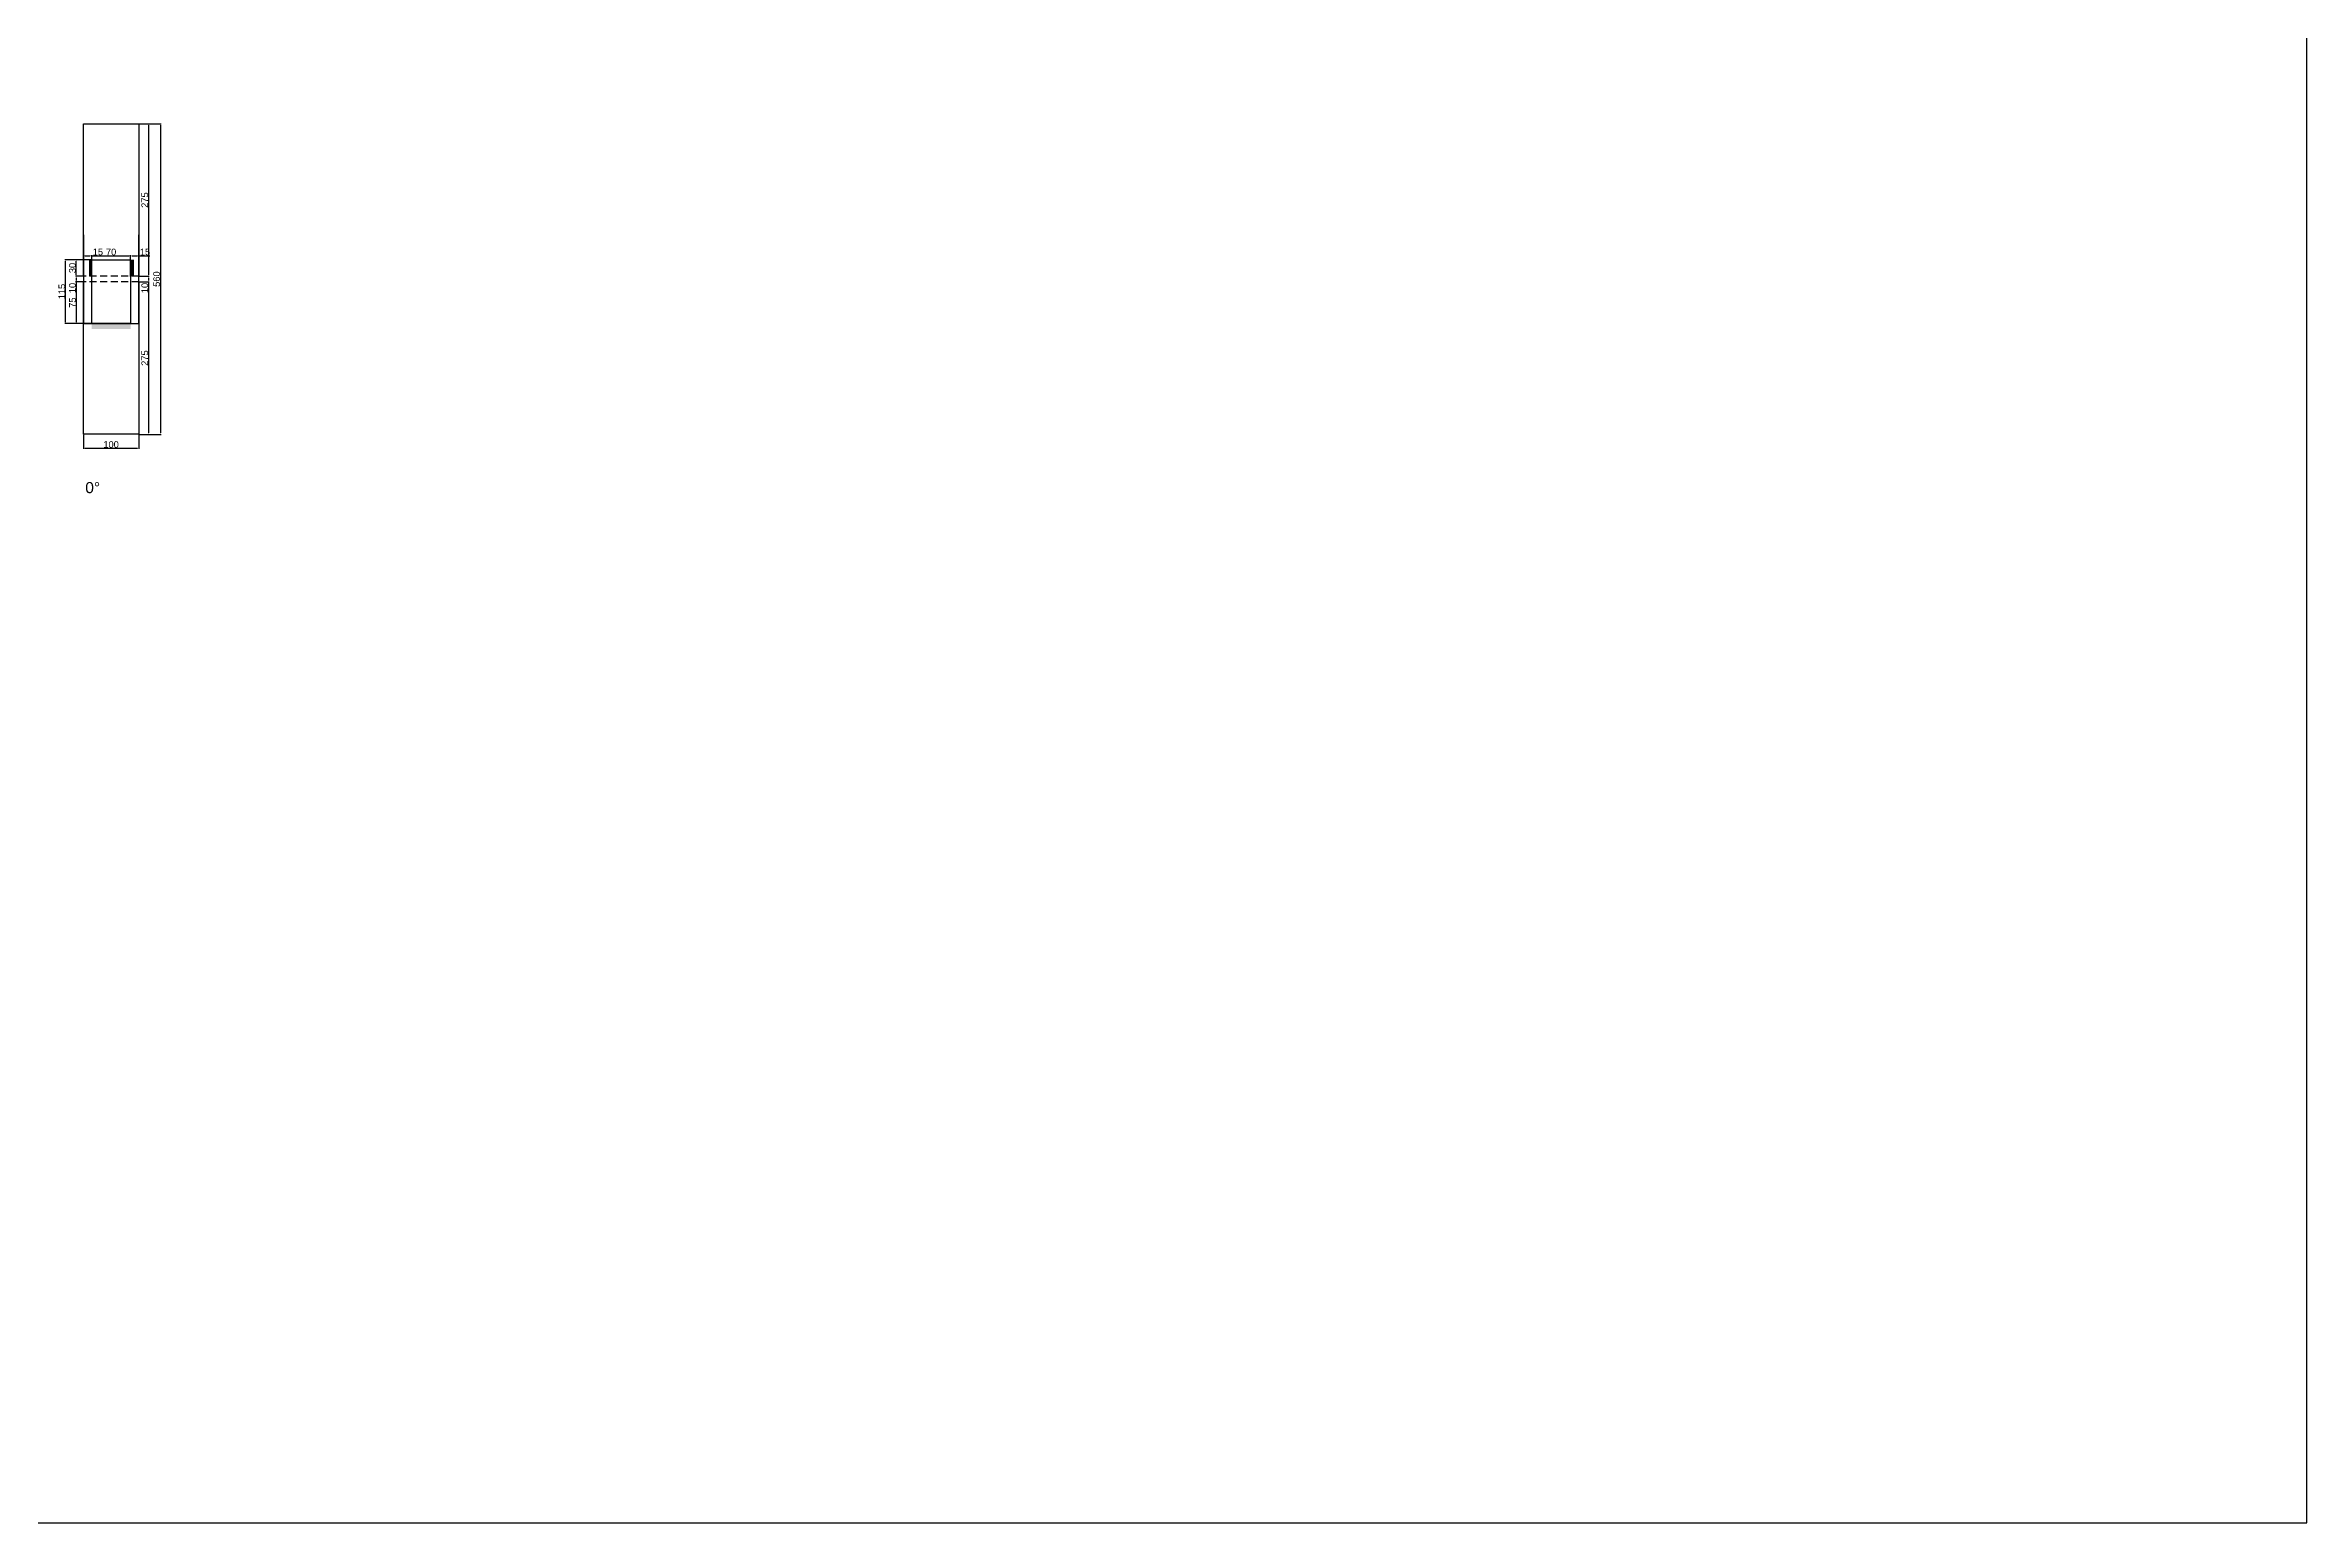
# Model space of a CAD drawing. Header units: millimetres. Extents: x 1455 to 24185, y -7314 to 4772.
# Drawn here: x 20104 to 24185, y -7314 to -4649 of the extents above; entities that cross this region are included whole.
import ezdxf

# ---------------------------------------------------------------- set-up
doc = ezdxf.new("R2010")
doc.units = ezdxf.units.MM
doc.linetypes.add('DASHED', pattern=[19.05, 12.7, -6.35])
doc.layers.add('焊缝', color=250, linetype='Continuous')
doc.styles.get("Standard").update_dxf_attribs({"font": 'arial.ttf'})
doc.dimstyles.new('ISO-25-JHF', dxfattribs={"dimtxt": 12, "dimasz": 2.5, "dimexe": 1.25, "dimexo": 0.625, "dimtad": 1, "dimtxsty": 'Standard', "dimcen": 2.5, "dimadec": 0, "dimazin": 0, "dimtfac": 1, "dimtmove": 0, "dimatfit": 3, "dimfxl": 1, "dimarcsym": 0})

# ---------------------------------------------------------------- blocks, each defined once
blk = doc.blocks.new('*D2651')
at = {"color": 0, "lineweight": -2, "transparency": 16777216}
for p, q in [((20273.8, -4790.9), (20291.9, -4790.9)), ((20290.6, -4793.4), (20290.6, -5063.4)), ((20273.8, -5065.9), (20291.9, -5065.9))]:
    blk.add_line(p, q, dxfattribs=at)
at = {"color": 0, "transparency": 16777216}
for points in [[(20290.2, -4793.4), (20291, -4793.4), (20290.6, -4790.9)], [(20290.2, -5063.4), (20291, -5063.4), (20290.6, -5065.9)]]:
    blk.add_solid(points, dxfattribs=at)
at = {"layer": 'Defpoints', "color": 0, "transparency": 16777216}
for p in [(20273.1, -4790.9), (20273.1, -5065.9), (20290.6, -5065.9)]:
    blk.add_point(p, dxfattribs=at)
at = {"color": 0, "transparency": 16777216, "insert": (20283.9, -4928.4), "char_height": 12, "attachment_point": 5, "rotation": 90}
blk.add_mtext('275', dxfattribs=at)
blk = doc.blocks.new('*D2652')
at = {"color": 0, "lineweight": -2, "transparency": 16777216}
for p, q in [((20273.8, -5065.9), (20291.9, -5065.9)), ((20273.8, -5075.9), (20291.9, -5075.9)), ((20290.6, -5068.4), (20290.6, -5073.4)), ((20290.6, -5075.9), (20290.6, -5095.7))]:
    blk.add_line(p, q, dxfattribs=at)
at = {"color": 0, "transparency": 16777216}
for points in [[(20290.2, -5068.4), (20291, -5068.4), (20290.6, -5065.9)], [(20290.2, -5073.4), (20291, -5073.4), (20290.6, -5075.9)]]:
    blk.add_solid(points, dxfattribs=at)
at = {"layer": 'Defpoints', "color": 0, "transparency": 16777216}
for p in [(20273.1, -5065.9), (20273.1, -5075.9), (20290.6, -5075.9)]:
    blk.add_point(p, dxfattribs=at)
at = {"color": 0, "transparency": 16777216, "insert": (20283.9, -5087), "char_height": 12, "attachment_point": 5, "rotation": 90}
blk.add_mtext('10', dxfattribs=at)
blk = doc.blocks.new('*D2653')
at = {"color": 0, "lineweight": -2, "transparency": 16777216}
for p, q in [((20273.8, -5075.9), (20291.9, -5075.9)), ((20290.6, -5078.4), (20290.6, -5348.4)), ((20273.8, -5350.9), (20291.9, -5350.9))]:
    blk.add_line(p, q, dxfattribs=at)
at = {"color": 0, "transparency": 16777216}
for points in [[(20290.2, -5078.4), (20291, -5078.4), (20290.6, -5075.9)], [(20290.2, -5348.4), (20291, -5348.4), (20290.6, -5350.9)]]:
    blk.add_solid(points, dxfattribs=at)
at = {"layer": 'Defpoints', "color": 0, "transparency": 16777216}
for p in [(20273.1, -5075.9), (20273.1, -5350.9), (20290.6, -5350.9)]:
    blk.add_point(p, dxfattribs=at)
at = {"color": 0, "transparency": 16777216, "insert": (20283.9, -5213.4), "char_height": 12, "attachment_point": 5, "rotation": 90}
blk.add_mtext('275', dxfattribs=at)
blk = doc.blocks.new('*D2223')
at = {"color": 0, "lineweight": -2, "transparency": 16777216}
for p, q in [((20273.8, -4790.9), (20313.3, -4790.9)), ((20312.1, -4793.4), (20312.1, -5348.4)), ((20273.8, -5350.9), (20313.3, -5350.9))]:
    blk.add_line(p, q, dxfattribs=at)
at = {"color": 0, "transparency": 16777216}
for points in [[(20311.7, -4793.4), (20312.5, -4793.4), (20312.1, -4790.9)], [(20311.7, -5348.4), (20312.5, -5348.4), (20312.1, -5350.9)]]:
    blk.add_solid(points, dxfattribs=at)
at = {"layer": 'Defpoints', "color": 0, "transparency": 16777216}
for p in [(20273.1, -4790.9), (20273.1, -5350.9), (20312.1, -5350.9)]:
    blk.add_point(p, dxfattribs=at)
at = {"color": 0, "transparency": 16777216, "insert": (20305.3, -5070.9), "char_height": 12, "attachment_point": 5, "rotation": 90}
blk.add_mtext('560', dxfattribs=at)
blk = doc.blocks.new('*D2661')
at = {"color": 0, "lineweight": -2, "transparency": 16777216}
for p, q in [((20187.5, -5035.9), (20139.7, -5035.9)), ((20141, -5148.4), (20141, -5038.4)), ((20187.5, -5150.9), (20139.7, -5150.9))]:
    blk.add_line(p, q, dxfattribs=at)
at = {"color": 0, "transparency": 16777216}
for points in [[(20140.6, -5038.4), (20141.4, -5038.4), (20141, -5035.9)], [(20140.6, -5148.4), (20141.4, -5148.4), (20141, -5150.9)]]:
    blk.add_solid(points, dxfattribs=at)
at = {"layer": 'Defpoints', "color": 0, "transparency": 16777216}
for p in [(20141, -5035.9), (20188.1, -5035.9), (20188.1, -5150.9)]:
    blk.add_point(p, dxfattribs=at)
at = {"color": 0, "transparency": 16777216, "insert": (20134.2, -5093.4), "char_height": 12, "attachment_point": 5, "rotation": 90}
blk.add_mtext('115', dxfattribs=at)
blk = doc.blocks.new('*D2225')
at = {"color": 0, "lineweight": -2, "transparency": 16777216}
for p, q in [((20172.5, -5035.9), (20158.9, -5035.9)), ((20160.2, -5063.4), (20160.2, -5038.4)), ((20172.5, -5065.9), (20158.9, -5065.9))]:
    blk.add_line(p, q, dxfattribs=at)
at = {"color": 0, "transparency": 16777216}
for points in [[(20159.8, -5038.4), (20160.6, -5038.4), (20160.2, -5035.9)], [(20159.8, -5063.4), (20160.6, -5063.4), (20160.2, -5065.9)]]:
    blk.add_solid(points, dxfattribs=at)
at = {"layer": 'Defpoints', "color": 0, "transparency": 16777216}
for p in [(20160.2, -5035.9), (20173.1, -5035.9), (20173.1, -5065.9)]:
    blk.add_point(p, dxfattribs=at)
at = {"color": 0, "transparency": 16777216, "insert": (20153.4, -5050.9), "char_height": 12, "attachment_point": 5, "rotation": 90}
blk.add_mtext('30', dxfattribs=at)
blk = doc.blocks.new('*D2226')
at = {"color": 0, "lineweight": -2, "transparency": 16777216}
for p, q in [((20173.1, -5035.3), (20173.1, -5027.5)), ((20175.6, -5028.7), (20185.6, -5028.7)), ((20188.1, -5035.3), (20188.1, -5027.5)), ((20188.1, -5028.7), (20208, -5028.7))]:
    blk.add_line(p, q, dxfattribs=at)
at = {"color": 0, "transparency": 16777216}
for points in [[(20175.6, -5028.3), (20175.6, -5029.1), (20173.1, -5028.7)], [(20185.6, -5028.3), (20185.6, -5029.1), (20188.1, -5028.7)]]:
    blk.add_solid(points, dxfattribs=at)
at = {"layer": 'Defpoints', "color": 0, "transparency": 16777216}
for p in [(20173.1, -5035.9), (20188.1, -5028.7), (20188.1, -5035.9)]:
    blk.add_point(p, dxfattribs=at)
at = {"color": 0, "transparency": 16777216, "insert": (20199.3, -5022), "char_height": 12, "attachment_point": 5}
blk.add_mtext('15', dxfattribs=at)
blk = doc.blocks.new('*D2227')
at = {"color": 0, "lineweight": -2, "transparency": 16777216}
for p, q in [((20188.1, -5035.3), (20188.1, -5027.5)), ((20190.6, -5028.7), (20255.6, -5028.7)), ((20258.1, -5035.3), (20258.1, -5027.5))]:
    blk.add_line(p, q, dxfattribs=at)
at = {"color": 0, "transparency": 16777216}
for points in [[(20190.6, -5028.3), (20190.6, -5029.1), (20188.1, -5028.7)], [(20255.6, -5028.3), (20255.6, -5029.1), (20258.1, -5028.7)]]:
    blk.add_solid(points, dxfattribs=at)
at = {"layer": 'Defpoints', "color": 0, "transparency": 16777216}
for p in [(20188.1, -5035.9), (20258.1, -5028.7), (20258.1, -5035.9)]:
    blk.add_point(p, dxfattribs=at)
at = {"color": 0, "transparency": 16777216, "insert": (20223.1, -5022), "char_height": 12, "attachment_point": 5}
blk.add_mtext('70', dxfattribs=at)
blk = doc.blocks.new('*D2662')
at = {"color": 0, "lineweight": -2, "transparency": 16777216}
for p, q in [((20258.1, -5035.3), (20258.1, -5027.5)), ((20260.6, -5028.7), (20270.6, -5028.7)), ((20273.1, -5035.3), (20273.1, -5027.5)), ((20273.1, -5028.7), (20293, -5028.7))]:
    blk.add_line(p, q, dxfattribs=at)
at = {"color": 0, "transparency": 16777216}
for points in [[(20260.6, -5028.3), (20260.6, -5029.1), (20258.1, -5028.7)], [(20270.6, -5028.3), (20270.6, -5029.1), (20273.1, -5028.7)]]:
    blk.add_solid(points, dxfattribs=at)
at = {"layer": 'Defpoints', "color": 0, "transparency": 16777216}
for p in [(20258.1, -5035.9), (20273.1, -5028.7), (20273.1, -5035.9)]:
    blk.add_point(p, dxfattribs=at)
at = {"color": 0, "transparency": 16777216, "insert": (20284.3, -5022), "char_height": 12, "attachment_point": 5}
blk.add_mtext('15', dxfattribs=at)
blk = doc.blocks.new('*D2663')
at = {"color": 0, "lineweight": -2, "transparency": 16777216}
for p, q in [((20172.5, -5065.9), (20158.9, -5065.9)), ((20172.5, -5075.9), (20158.9, -5075.9)), ((20160.2, -5068.4), (20160.2, -5073.4)), ((20160.2, -5075.9), (20160.2, -5095.7))]:
    blk.add_line(p, q, dxfattribs=at)
at = {"color": 0, "transparency": 16777216}
for points in [[(20159.8, -5068.4), (20160.6, -5068.4), (20160.2, -5065.9)], [(20159.8, -5073.4), (20160.6, -5073.4), (20160.2, -5075.9)]]:
    blk.add_solid(points, dxfattribs=at)
at = {"layer": 'Defpoints', "color": 0, "transparency": 16777216}
for p in [(20160.2, -5075.9), (20173.1, -5065.9), (20173.1, -5075.9)]:
    blk.add_point(p, dxfattribs=at)
at = {"color": 0, "transparency": 16777216, "insert": (20153.4, -5087), "char_height": 12, "attachment_point": 5, "rotation": 90}
blk.add_mtext('10', dxfattribs=at)
blk = doc.blocks.new('*D2228')
at = {"color": 0, "lineweight": -2, "transparency": 16777216}
for p, q in [((20172.5, -5075.9), (20158.9, -5075.9)), ((20160.2, -5078.4), (20160.2, -5148.4)), ((20172.5, -5150.9), (20158.9, -5150.9))]:
    blk.add_line(p, q, dxfattribs=at)
at = {"color": 0, "transparency": 16777216}
for points in [[(20159.8, -5078.4), (20160.6, -5078.4), (20160.2, -5075.9)], [(20159.8, -5148.4), (20160.6, -5148.4), (20160.2, -5150.9)]]:
    blk.add_solid(points, dxfattribs=at)
at = {"layer": 'Defpoints', "color": 0, "transparency": 16777216}
for p in [(20173.1, -5075.9), (20160.2, -5150.9), (20173.1, -5150.9)]:
    blk.add_point(p, dxfattribs=at)
at = {"color": 0, "transparency": 16777216, "insert": (20153.5, -5113.4), "char_height": 12, "attachment_point": 5, "rotation": 90}
blk.add_mtext('75', dxfattribs=at)
blk = doc.blocks.new('*D2795')
at = {"color": 0, "lineweight": -2, "transparency": 16777216}
for p, q in [((20173.1, -5351.5), (20173.1, -5377.3)), ((20175.6, -5376.1), (20270.6, -5376.1)), ((20273.1, -5351.5), (20273.1, -5377.3))]:
    blk.add_line(p, q, dxfattribs=at)
at = {"color": 0, "transparency": 16777216}
for points in [[(20175.6, -5375.7), (20175.6, -5376.5), (20173.1, -5376.1)], [(20270.6, -5375.7), (20270.6, -5376.5), (20273.1, -5376.1)]]:
    blk.add_solid(points, dxfattribs=at)
at = {"layer": 'Defpoints', "color": 0, "transparency": 16777216}
for p in [(20173.1, -5350.9), (20273.1, -5350.9), (20273.1, -5376.1)]:
    blk.add_point(p, dxfattribs=at)
at = {"color": 0, "transparency": 16777216, "insert": (20223.1, -5369.3), "char_height": 12, "attachment_point": 5}
blk.add_mtext('100', dxfattribs=at)

msp = doc.modelspace()

# ---------------------------------------------------------------- hatches: boundary and pattern name
at = {"layer": '焊缝'}
h = msp.add_hatch(color=250, dxfattribs=at)
h.dxf.hatch_style = 1
h.paths.add_polyline_path([(20188.14, -5035.948), (20183.14, -5035.948), (20183.14, -5065.948), (20188.14, -5065.948)])
h = msp.add_hatch(color=250, dxfattribs=at)
h.dxf.hatch_style = 1
h.paths.add_polyline_path([(20258.14, -5035.948), (20263.14, -5035.969), (20263.14, -5065.948), (20258.14, -5065.948)])
h = msp.add_hatch(color=250, dxfattribs=at)
h.dxf.hatch_style = 1
h.paths.add_polyline_path([(20188.14, -5160.948), (20188.14, -5150.948), (20258.14, -5150.948), (20258.14, -5160.948)])

# ---------------------------------------------------------------- linework, layer by layer
for p, q in [((24184.578, -7313.996), (24184.578, -1984.26)), ((20173.14, -4790.884), (20273.14, -4790.884)), ((20173.14, -5065.884), (20173.14, -4790.884)), ((20273.14, -4790.884), (20273.14, -5065.884)), ((20173.14, -4990.884), (20173.14, -5150.884)), ((20273.14, -5150.884), (20273.14, -4990.884)), ((20188.14, -5035.884), (20258.14, -5035.884)), ((20188.14, -5150.884), (20188.14, -5035.884)), ((20188.14, -5035.884), (20258.14, -5035.884)), ((20258.14, -5035.884), (20258.14, -5150.884)), ((20173.14, -5350.884), (20173.14, -5075.884)), ((20273.14, -5075.884), (20273.14, -5350.884)), ((20173.14, -5150.884), (20273.14, -5150.884)), ((20258.14, -5150.884), (20188.14, -5150.884)), ((20273.14, -5350.884), (20173.14, -5350.884)), ((14772.062, -7313.996), (24184.578, -7313.996))]:
    msp.add_line(p, q)
at = {"linetype": 'DASHED'}
for p, q in [((20273.14, -5065.884), (20173.14, -5065.884)), ((20273.14, -5075.884), (20173.14, -5075.884))]:
    msp.add_line(p, q, dxfattribs=at)
at = {"layer": '焊缝'}
for p, q in [((20188.14, -5065.948), (20188.14, -5035.948)), ((20258.14, -5065.948), (20258.14, -5035.948)), ((20263.14, -5035.969), (20263.14, -5065.948)), ((20173.14, -5150.948), (20273.14, -5150.948))]:
    msp.add_line(p, q, dxfattribs=at)

# ---------------------------------------------------------------- texts
at = {"insert": (20176.546, -5436.99), "char_height": 20, "attachment_point": 1}
msp.add_mtext_dynamic_manual_height_columns('0° ', width=70.10425, gutter_width=12.5, heights=[0], dxfattribs=at)

# ---------------------------------------------------------------- dimensions: what is measured, and where the dimension line sits
for p1, p2, distance, picture, middle in [((20273.14, -4790.884), (20273.14, -5065.884), 17.478, '*D2651', (20283.867, -4928.384)), ((20273.14, -4790.884), (20273.14, -5350.884), 38.931, '*D2223', (20305.319, -5070.884)), ((20173.14, -5035.884), (20188.14, -5035.884), 7.173, '*D2226', (20199.34, -5021.96)), ((20188.14, -5035.884), (20258.14, -5035.884), 7.173, '*D2227', (20223.14, -5021.96)), ((20258.14, -5035.884), (20273.14, -5035.884), 7.173, '*D2662', (20284.34, -5021.96)), ((20188.14, -5150.884), (20188.14, -5035.884), 47.158, '*D2661', (20134.23, -5093.384)), ((20173.14, -5065.884), (20173.14, -5035.884), 12.951, '*D2225', (20153.434, -5050.884)), ((20173.14, -5065.884), (20173.14, -5075.884), -12.951, '*D2663', (20153.438, -5087.019)), ((20173.14, -5075.884), (20173.14, -5150.884), -12.951, '*D2228', (20153.462, -5113.384)), ((20273.14, -5065.884), (20273.14, -5075.884), 17.478, '*D2652', (20283.867, -5087.019)), ((20273.14, -5075.884), (20273.14, -5350.884), 17.478, '*D2653', (20283.867, -5213.384))]:
    dim = msp.add_aligned_dim(p1=p1, p2=p2, distance=distance, dimstyle='ISO-25-JHF')
    dim.commit()
    dim.dimension.update_dxf_attribs({"geometry": picture, "text_midpoint": middle})
dim = msp.add_linear_dim(base=(20273.14, -5376.082), p1=(20173.14, -5350.884), p2=(20273.14, -5350.884), angle=360, dimstyle='ISO-25-JHF')
dim.commit()
dim.dimension.update_dxf_attribs({"geometry": '*D2795', "text_midpoint": (20223.14, -5376.082), "dimtype": 161})

doc.saveas('drawing.dxf')
